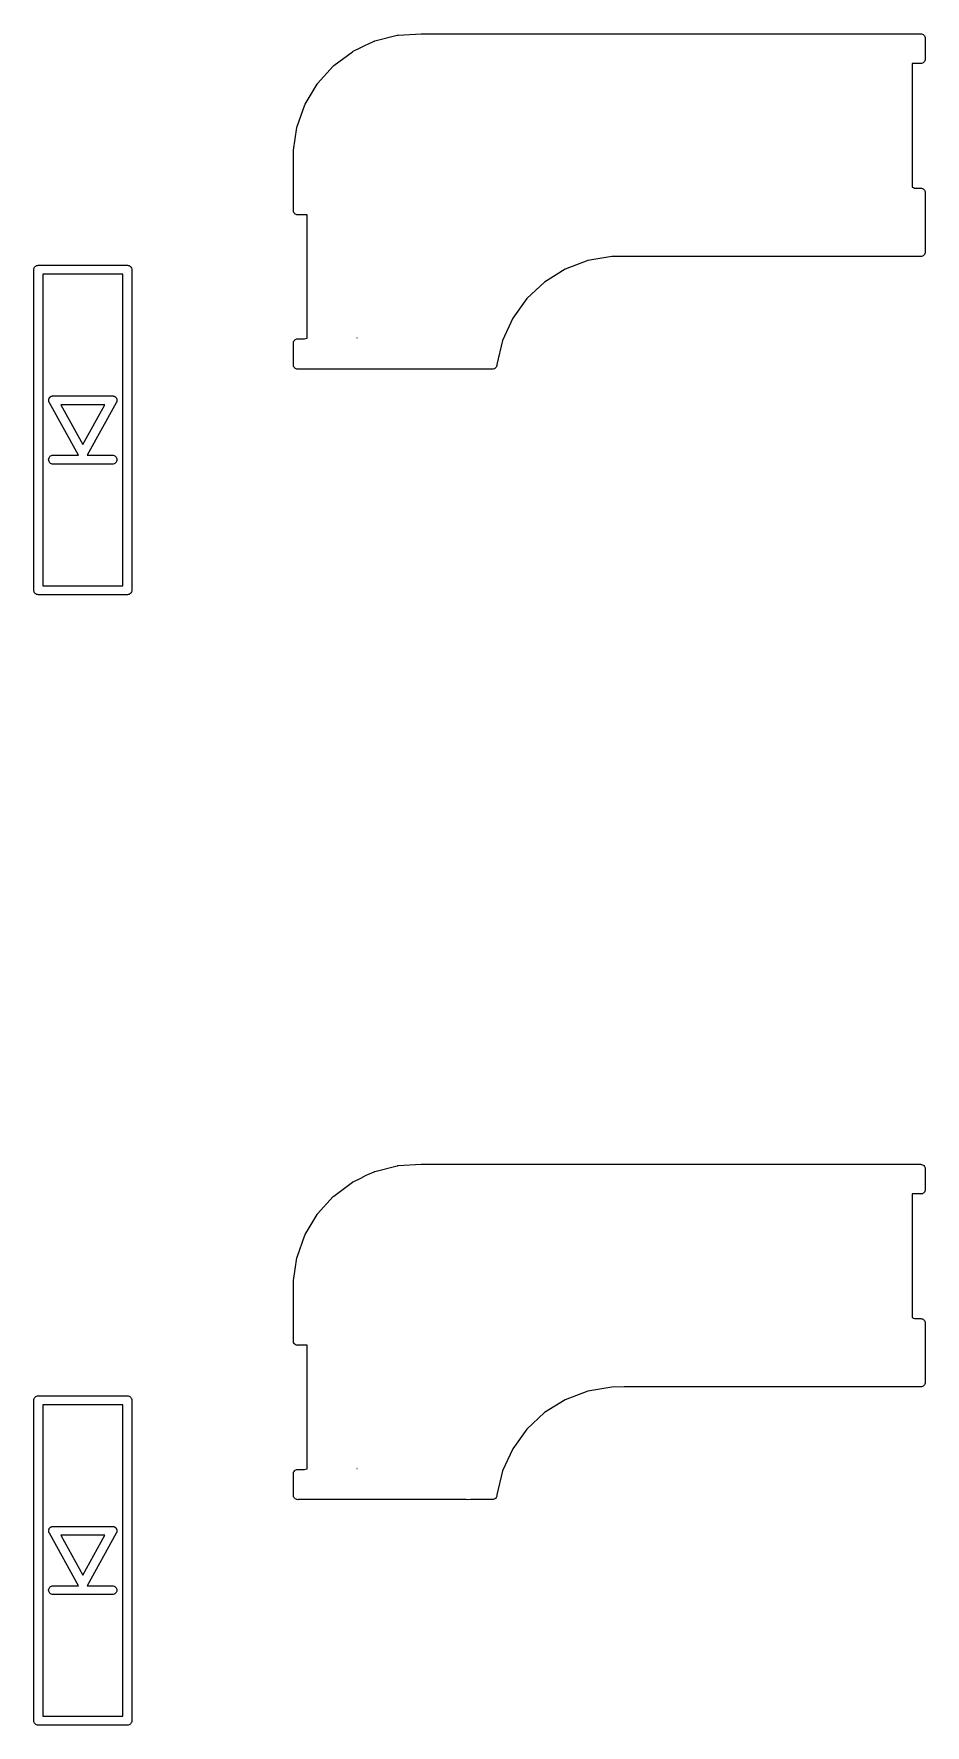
# Model space of a CAD drawing. Extents: x 85 to 230, y -159 to -77.
# Drawn here: x 180.15 to 195.18, y -112.31 to -83.81 of the extents above; entities that cross this region are included whole.
import ezdxf

# ---------------------------------------------------------------- set-up
doc = ezdxf.new("R2010")
doc.units = 0
doc.header["$MEASUREMENT"] = 0
doc.layers.add('BLACK', color=7, linetype='CONTINUOUS')

msp = doc.modelspace()

# ---------------------------------------------------------------- linework, layer by layer
at = {"layer": 'BLACK', "linetype": 'CONTINUOUS'}
for p, q in [((185.532, -84.1058), (185.66, -84.0445)), ((185.66, -84.0445), (185.753, -83.995)), ((185.753, -83.995), (185.783, -83.9858)), ((185.783, -83.9858), (185.885, -83.9373)), ((185.885, -83.9373), (185.886, -83.9369)), ((185.886, -83.9369), (185.892, -83.9347)), ((185.892, -83.9347), (185.899, -83.9324)), ((185.899, -83.9324), (186.277, -83.8356)), ((186.277, -83.8356), (186.278, -83.8353)), ((186.277, -83.8356), (186.277, -83.8356)), ((186.277, -83.8356), (186.277, -83.8356)), ((186.278, -83.8353), (186.285, -83.8344)), ((186.285, -83.8344), (186.292, -83.8334)), ((186.292, -83.8334), (186.682, -83.812)), ((186.682, -83.812), (186.683, -83.8119)), ((186.683, -83.8119), (186.686, -83.8121)), ((186.686, -83.8121), (186.69, -83.8119)), ((186.69, -83.8119), (186.702, -83.8125)), ((186.702, -83.8125), (195.096, -83.8125)), ((195.096, -83.8125), (195.1, -83.8121)), ((195.1, -83.8121), (195.105, -83.8126)), ((195.105, -83.8126), (195.115, -83.8136)), ((195.115, -83.8136), (195.129, -83.8179)), ((195.129, -83.8179), (195.142, -83.8248)), ((195.142, -83.8248), (195.153, -83.8342)), ((195.153, -83.8342), (195.163, -83.8456)), ((195.163, -83.8456), (195.17, -83.8587)), ((195.17, -83.8587), (195.174, -83.8728)), ((195.174, -83.8728), (195.175, -83.8875)), ((195.175, -83.8875), (195.175, -83.8912)), ((195.175, -83.8912), (195.175, -84.2338)), ((184.934, -84.6472), (185.196, -84.357)), ((185.196, -84.3563), (185.201, -84.3518)), ((185.196, -84.357), (185.196, -84.3563)), ((185.196, -84.357), (185.196, -84.357)), ((185.196, -84.357), (185.196, -84.357)), ((185.201, -84.3518), (185.206, -84.3472)), ((185.206, -84.3472), (185.52, -84.1134)), ((185.52, -84.1128), (185.526, -84.1094)), ((185.52, -84.1134), (185.52, -84.1128)), ((185.526, -84.1094), (185.532, -84.1058)), ((195.096, -84.3125), (194.955, -84.3125)), ((194.955, -84.3125), (194.955, -86.3952)), ((195.1, -84.3129), (195.096, -84.3125)), ((195.104, -84.3125), (195.1, -84.3129)), ((195.115, -84.3114), (195.104, -84.3125)), ((195.129, -84.3071), (195.115, -84.3114)), ((195.142, -84.3002), (195.129, -84.3071)), ((195.153, -84.2908), (195.142, -84.3002)), ((195.163, -84.2794), (195.153, -84.2908)), ((195.17, -84.2663), (195.163, -84.2794)), ((195.174, -84.2522), (195.17, -84.2663)), ((195.175, -84.2375), (195.174, -84.2522)), ((195.175, -84.2338), (195.175, -84.2375)), ((184.93, -84.6527), (184.934, -84.6472)), ((184.725, -84.9944), (184.925, -84.659)), ((184.925, -84.6589), (184.926, -84.6581)), ((184.925, -84.659), (184.925, -84.6589)), ((184.925, -84.659), (184.925, -84.659)), ((184.926, -84.6581), (184.93, -84.6527)), ((184.587, -85.3757), (184.718, -85.0077)), ((184.718, -85.0077), (184.719, -85.0067)), ((184.719, -85.0067), (184.722, -85.0006)), ((184.722, -85.0006), (184.725, -84.9944)), ((184.527, -85.771), (184.583, -85.3899)), ((184.583, -85.3889), (184.585, -85.3823)), ((184.583, -85.3899), (184.583, -85.3889)), ((184.583, -85.3899), (184.583, -85.3899)), ((184.583, -85.3899), (184.583, -85.3899)), ((184.585, -85.3823), (184.587, -85.3757)), ((184.525, -85.7838), (184.526, -85.7728)), ((184.525, -86.7838), (184.525, -85.7838)), ((184.526, -85.7728), (184.527, -85.771)), ((194.955, -86.3952), (194.977, -86.4018)), ((194.977, -86.4018), (194.997, -86.4125)), ((194.997, -86.4125), (195.096, -86.4125)), ((195.096, -86.4125), (195.1, -86.4121)), ((195.1, -86.4121), (195.104, -86.4125)), ((195.104, -86.4125), (195.115, -86.4136)), ((195.115, -86.4136), (195.129, -86.4179)), ((195.129, -86.4179), (195.142, -86.4248)), ((195.142, -86.4248), (195.153, -86.4342)), ((195.153, -86.4342), (195.163, -86.4456)), ((195.163, -86.4456), (195.17, -86.4587)), ((195.17, -86.4587), (195.174, -86.4728)), ((195.174, -86.4728), (195.175, -86.4875)), ((195.175, -86.4875), (195.175, -86.4912)), ((195.175, -86.4912), (195.175, -87.4838)), ((184.525, -86.7875), (184.525, -86.7838)), ((184.526, -86.8022), (184.525, -86.7875)), ((184.53, -86.8163), (184.526, -86.8022)), ((184.537, -86.8294), (184.53, -86.8163)), ((184.547, -86.8408), (184.537, -86.8294)), ((184.558, -86.8502), (184.547, -86.8408)), ((184.571, -86.8571), (184.558, -86.8502)), ((184.585, -86.8614), (184.571, -86.8571)), ((184.596, -86.8625), (184.585, -86.8614)), ((184.6, -86.8629), (184.596, -86.8625)), ((184.604, -86.8625), (184.6, -86.8629)), ((184.755, -86.8625), (184.604, -86.8625)), ((184.755, -88.9407), (184.755, -86.8625)), ((195.175, -87.4875), (195.174, -87.5022)), ((195.175, -87.4838), (195.175, -87.4875)), ((180.15, -87.7879), (180.152, -87.7732)), ((180.152, -87.7732), (180.156, -87.759)), ((180.156, -87.759), (180.163, -87.746)), ((180.163, -87.746), (180.172, -87.7346)), ((180.172, -87.7346), (180.184, -87.7252)), ((180.184, -87.7252), (180.197, -87.7183)), ((180.197, -87.7183), (180.211, -87.714)), ((180.211, -87.714), (180.222, -87.7129)), ((180.222, -87.7129), (180.226, -87.7125)), ((180.226, -87.7125), (180.229, -87.7129)), ((180.229, -87.7129), (181.722, -87.7129)), ((181.722, -87.7129), (181.726, -87.7125)), ((181.726, -87.7125), (181.729, -87.7129)), ((181.729, -87.7129), (181.74, -87.714)), ((181.74, -87.714), (181.755, -87.7183)), ((181.755, -87.7183), (181.768, -87.7252)), ((181.768, -87.7252), (181.779, -87.7346)), ((181.779, -87.7346), (181.788, -87.746)), ((181.788, -87.746), (181.795, -87.759)), ((181.795, -87.759), (181.8, -87.7732)), ((181.8, -87.7732), (181.801, -87.7879)), ((189.107, -87.7786), (188.76, -87.9946)), ((189.49, -87.6341), (189.107, -87.7786)), ((189.895, -87.5664), (189.49, -87.6341)), ((190.101, -87.5625), (189.895, -87.5664)), ((195.096, -87.5625), (190.101, -87.5625)), ((195.1, -87.5629), (195.096, -87.5625)), ((195.104, -87.5625), (195.1, -87.5629)), ((195.115, -87.5614), (195.104, -87.5625)), ((195.129, -87.5571), (195.115, -87.5614)), ((195.142, -87.5502), (195.129, -87.5571)), ((195.153, -87.5408), (195.142, -87.5502)), ((195.163, -87.5294), (195.153, -87.5408)), ((195.17, -87.5163), (195.163, -87.5294)), ((195.174, -87.5022), (195.17, -87.5163)), ((180.151, -87.7916), (180.15, -87.7879)), ((180.151, -93.1842), (180.151, -87.7916)), ((180.301, -87.8629), (180.301, -93.1129)), ((181.651, -87.8629), (180.301, -87.8629)), ((181.651, -93.1129), (181.651, -87.8629)), ((181.801, -87.7879), (181.801, -87.7916)), ((181.801, -87.7916), (181.801, -93.1842)), ((188.76, -87.9946), (188.461, -88.274)), ((188.461, -88.274), (188.222, -88.606)), ((188.222, -88.606), (188.053, -88.9782)), ((184.525, -89.0275), (184.526, -89.0128)), ((184.525, -89.0312), (184.525, -89.0275)), ((184.525, -89.3838), (184.525, -89.0312)), ((184.526, -89.0128), (184.53, -88.9987)), ((184.53, -88.9987), (184.537, -88.9856)), ((184.537, -88.9856), (184.547, -88.9742)), ((184.547, -88.9742), (184.558, -88.9648)), ((184.558, -88.9648), (184.571, -88.9579)), ((184.571, -88.9579), (184.585, -88.9536)), ((184.585, -88.9536), (184.596, -88.9525)), ((184.596, -88.9525), (184.6, -88.9521)), ((184.6, -88.9521), (184.604, -88.9525)), ((184.604, -88.9525), (184.713, -88.9525)), ((184.713, -88.9525), (184.751, -88.9411)), ((184.751, -88.9411), (184.755, -88.9407)), ((185.599, -88.9375), (185.597, -88.9366)), ((185.597, -88.9366), (185.597, -88.9375)), ((185.597, -88.9375), (185.599, -88.9375)), ((188.053, -88.9782), (187.957, -89.3833)), ((184.525, -89.3875), (184.525, -89.3838)), ((184.526, -89.4022), (184.525, -89.3875)), ((184.53, -89.4163), (184.526, -89.4022)), ((184.537, -89.4294), (184.53, -89.4163)), ((184.543, -89.4366), (184.537, -89.4294)), ((184.547, -89.4408), (184.543, -89.4366)), ((184.558, -89.4502), (184.547, -89.4408)), ((184.571, -89.4571), (184.558, -89.4502)), ((184.585, -89.4614), (184.571, -89.4571)), ((184.6, -89.4629), (184.585, -89.4614)), ((184.604, -89.4625), (184.6, -89.4629)), ((187.44, -89.4625), (184.604, -89.4625)), ((187.462, -89.4655), (187.44, -89.4625)), ((187.518, -89.4625), (187.462, -89.4655)), ((187.884, -89.4625), (187.518, -89.4625)), ((187.895, -89.4614), (187.884, -89.4625)), ((187.909, -89.4571), (187.895, -89.4614)), ((187.922, -89.4502), (187.909, -89.4571)), ((187.933, -89.4408), (187.922, -89.4502)), ((187.943, -89.4294), (187.933, -89.4408)), ((187.95, -89.4163), (187.943, -89.4294)), ((187.954, -89.4022), (187.95, -89.4163)), ((187.955, -89.3875), (187.954, -89.4022)), ((187.956, -89.3843), (187.955, -89.3873)), ((187.955, -89.3873), (187.955, -89.3875)), ((187.957, -89.3833), (187.956, -89.3843)), ((180.4, -89.9879), (180.401, -89.9848)), ((180.401, -89.9922), (180.4, -89.9879)), ((180.401, -89.9775), (180.402, -89.9732)), ((180.401, -89.9817), (180.401, -89.9775)), ((180.401, -89.9848), (180.401, -89.9817)), ((180.401, -89.9965), (180.401, -89.9922)), ((180.402, -89.9995), (180.401, -89.9965)), ((180.402, -89.9732), (180.403, -89.9702)), ((180.402, -90.0026), (180.402, -89.9995)), ((180.403, -90.0067), (180.402, -90.0026)), ((180.403, -89.9672), (180.405, -89.9632)), ((180.403, -89.9702), (180.403, -89.9672)), ((180.404, -90.0109), (180.403, -90.0067)), ((180.405, -90.0138), (180.404, -90.0109)), ((180.405, -89.9632), (180.406, -89.959)), ((180.406, -90.0167), (180.405, -90.0138)), ((180.406, -89.959), (180.408, -89.9563)), ((180.408, -90.0205), (180.406, -90.0167)), ((180.408, -89.9563), (180.409, -89.9534)), ((180.408, -90.0211), (180.408, -90.0205)), ((180.41, -90.0238), (180.408, -90.0211)), ((180.409, -89.9534), (180.411, -89.9498)), ((180.413, -90.0297), (180.41, -90.0238)), ((180.411, -89.9498), (180.413, -89.946)), ((180.413, -89.946), (180.415, -89.9436)), ((180.413, -90.0302), (180.413, -90.0297)), ((180.904, -90.9129), (180.413, -90.0302)), ((180.415, -89.9436), (180.417, -89.941)), ((180.417, -89.941), (180.42, -89.9379)), ((180.42, -89.9379), (180.422, -89.9346)), ((180.422, -89.9346), (180.425, -89.9326)), ((180.425, -89.9326), (180.427, -89.9304)), ((180.427, -89.9304), (180.431, -89.928)), ((180.431, -89.928), (180.434, -89.9252)), ((180.434, -89.9252), (180.437, -89.9238)), ((180.437, -89.9238), (180.439, -89.922)), ((180.439, -89.922), (180.443, -89.9203)), ((180.443, -89.9203), (180.447, -89.9183)), ((180.447, -89.9183), (180.45, -89.9174)), ((180.45, -89.9174), (180.453, -89.9161)), ((180.453, -89.9161), (180.457, -89.9152)), ((180.457, -89.9152), (180.461, -89.914)), ((180.461, -89.914), (180.464, -89.9137)), ((180.464, -89.9137), (180.467, -89.913)), ((180.467, -89.913), (180.471, -89.9129)), ((180.471, -89.9129), (180.472, -89.9129)), ((180.472, -89.9129), (180.475, -89.9129)), ((180.475, -89.9129), (180.482, -89.9128)), ((180.482, -89.9128), (180.483, -89.9129)), ((180.483, -89.9129), (181.469, -89.9129)), ((180.603, -90.0629), (180.976, -90.7334)), ((181.348, -90.0629), (180.603, -90.0629)), ((180.976, -90.7334), (181.348, -90.0629)), ((181.538, -90.0302), (181.048, -90.9129)), ((181.469, -89.9129), (181.47, -89.9128)), ((181.47, -89.9128), (181.476, -89.9129)), ((181.476, -89.9129), (181.479, -89.9129)), ((181.479, -89.9129), (181.48, -89.9129)), ((181.48, -89.9129), (181.484, -89.913)), ((181.484, -89.913), (181.487, -89.9137)), ((181.487, -89.9137), (181.49, -89.914)), ((181.49, -89.914), (181.495, -89.9152)), ((181.495, -89.9152), (181.499, -89.9161)), ((181.499, -89.9161), (181.502, -89.9174)), ((181.502, -89.9174), (181.505, -89.9183)), ((181.505, -89.9183), (181.508, -89.9203)), ((181.508, -89.9203), (181.512, -89.922)), ((181.512, -89.922), (181.515, -89.9238)), ((181.515, -89.9238), (181.518, -89.9252)), ((181.518, -89.9252), (181.521, -89.928)), ((181.521, -89.928), (181.525, -89.9304)), ((181.525, -89.9304), (181.527, -89.9326)), ((181.527, -89.9326), (181.529, -89.9346)), ((181.529, -89.9346), (181.532, -89.9379)), ((181.532, -89.9379), (181.535, -89.941)), ((181.535, -89.941), (181.536, -89.9436)), ((181.536, -89.9436), (181.538, -89.946)), ((181.538, -89.946), (181.54, -89.9498)), ((181.542, -90.0238), (181.538, -90.0297)), ((181.538, -90.0297), (181.538, -90.0302)), ((181.54, -89.9498), (181.543, -89.9534)), ((181.543, -90.0211), (181.542, -90.0238)), ((181.543, -89.9534), (181.544, -89.9563)), ((181.545, -90.0167), (181.543, -90.0205)), ((181.543, -90.0205), (181.543, -90.0211)), ((181.544, -89.9563), (181.545, -89.959)), ((181.545, -89.959), (181.547, -89.9632)), ((181.546, -90.0138), (181.545, -90.0167)), ((181.548, -90.0109), (181.546, -90.0138)), ((181.547, -89.9632), (181.548, -89.9672)), ((181.548, -89.9672), (181.549, -89.9702)), ((181.55, -90.0026), (181.548, -90.0067)), ((181.548, -90.0067), (181.548, -90.0109)), ((181.549, -89.9702), (181.55, -89.9732)), ((181.55, -89.9732), (181.55, -89.9775)), ((181.55, -89.9775), (181.551, -89.9817)), ((181.551, -89.9965), (181.55, -89.9995)), ((181.55, -89.9995), (181.55, -90.0026)), ((181.551, -89.9817), (181.551, -89.9848)), ((181.551, -89.9848), (181.551, -89.9879)), ((181.551, -89.9879), (181.551, -89.9922)), ((181.551, -89.9922), (181.551, -89.9965)), ((180.434, -90.9252), (180.447, -90.9183)), ((180.447, -90.9183), (180.461, -90.914)), ((180.461, -90.914), (180.472, -90.9129)), ((180.472, -90.9129), (180.904, -90.9129)), ((181.048, -90.9129), (181.479, -90.9129)), ((181.479, -90.9129), (181.49, -90.914)), ((181.49, -90.914), (181.505, -90.9183)), ((181.505, -90.9183), (181.518, -90.9252)), ((180.4, -90.9879), (180.402, -90.9732)), ((180.402, -91.0026), (180.4, -90.9879)), ((180.402, -90.9732), (180.406, -90.959)), ((180.406, -91.0167), (180.402, -91.0026)), ((180.406, -90.959), (180.413, -90.946)), ((180.413, -91.0297), (180.406, -91.0167)), ((180.413, -90.946), (180.422, -90.9346)), ((180.422, -91.0412), (180.413, -91.0297)), ((180.422, -90.9346), (180.434, -90.9252)), ((180.434, -91.0505), (180.422, -91.0412)), ((180.447, -91.0575), (180.434, -91.0505)), ((180.461, -91.0618), (180.447, -91.0575)), ((180.472, -91.0629), (180.461, -91.0618)), ((181.479, -91.0629), (180.472, -91.0629)), ((181.49, -91.0618), (181.479, -91.0629)), ((181.505, -91.0575), (181.49, -91.0618)), ((181.518, -91.0505), (181.505, -91.0575)), ((181.518, -90.9252), (181.529, -90.9346)), ((181.529, -91.0412), (181.518, -91.0505)), ((181.529, -90.9346), (181.538, -90.946)), ((181.538, -91.0297), (181.529, -91.0412)), ((181.538, -90.946), (181.545, -90.959)), ((181.545, -91.0167), (181.538, -91.0297)), ((181.545, -90.959), (181.55, -90.9732)), ((181.55, -91.0026), (181.545, -91.0167)), ((181.55, -90.9732), (181.551, -90.9879)), ((181.551, -90.9879), (181.55, -91.0026)), ((180.15, -93.1879), (180.151, -93.1842)), ((180.152, -93.2026), (180.15, -93.1879)), ((180.301, -93.1129), (181.651, -93.1129)), ((181.801, -93.1879), (181.8, -93.2026)), ((181.801, -93.1842), (181.801, -93.1879)), ((180.156, -93.2167), (180.152, -93.2026)), ((180.163, -93.2297), (180.156, -93.2167)), ((180.172, -93.2412), (180.163, -93.2297)), ((180.184, -93.2505), (180.172, -93.2412)), ((180.197, -93.2575), (180.184, -93.2505)), ((180.211, -93.2618), (180.197, -93.2575)), ((180.222, -93.2629), (180.211, -93.2618)), ((180.226, -93.2632), (180.222, -93.2629)), ((180.229, -93.2629), (180.226, -93.2632)), ((181.722, -93.2629), (180.229, -93.2629)), ((181.726, -93.2632), (181.722, -93.2629)), ((181.729, -93.2629), (181.726, -93.2632)), ((181.74, -93.2618), (181.729, -93.2629)), ((181.755, -93.2575), (181.74, -93.2618)), ((181.768, -93.2505), (181.755, -93.2575)), ((181.779, -93.2412), (181.768, -93.2505)), ((181.788, -93.2297), (181.779, -93.2412)), ((181.795, -93.2167), (181.788, -93.2297)), ((181.8, -93.2026), (181.795, -93.2167)), ((185.899, -102.982), (186.277, -102.886)), ((186.277, -102.886), (186.278, -102.885)), ((186.277, -102.886), (186.277, -102.886)), ((186.277, -102.886), (186.277, -102.886)), ((186.278, -102.885), (186.285, -102.884)), ((186.285, -102.884), (186.292, -102.883)), ((186.292, -102.883), (186.682, -102.862)), ((186.682, -102.862), (186.683, -102.862)), ((186.683, -102.862), (186.686, -102.862)), ((186.686, -102.862), (186.69, -102.862)), ((186.69, -102.862), (186.702, -102.862)), ((186.702, -102.862), (195.096, -102.862)), ((195.096, -102.862), (195.1, -102.862)), ((195.1, -102.862), (195.105, -102.863)), ((195.105, -102.863), (195.115, -102.864)), ((195.115, -102.864), (195.129, -102.868)), ((195.129, -102.868), (195.142, -102.875)), ((195.142, -102.875), (195.153, -102.884)), ((195.153, -102.884), (195.163, -102.896)), ((185.206, -103.397), (185.52, -103.163)), ((185.52, -103.163), (185.526, -103.159)), ((185.52, -103.163), (185.52, -103.163)), ((185.526, -103.159), (185.532, -103.156)), ((185.532, -103.156), (185.66, -103.095)), ((185.66, -103.095), (185.753, -103.045)), ((185.753, -103.045), (185.783, -103.036)), ((185.783, -103.036), (185.885, -102.987)), ((185.885, -102.987), (185.886, -102.987)), ((185.886, -102.987), (185.892, -102.985)), ((185.892, -102.985), (185.899, -102.982)), ((195.163, -102.896), (195.17, -102.909)), ((195.17, -102.909), (195.174, -102.923)), ((195.174, -102.923), (195.175, -102.938)), ((195.175, -102.938), (195.175, -102.941)), ((195.175, -102.941), (195.175, -103.284)), ((184.934, -103.697), (185.196, -103.407)), ((185.196, -103.406), (185.201, -103.402)), ((185.196, -103.407), (185.196, -103.406)), ((185.196, -103.407), (185.196, -103.407)), ((185.196, -103.407), (185.196, -103.407)), ((185.201, -103.402), (185.206, -103.397)), ((195.096, -103.362), (194.955, -103.362)), ((194.955, -103.362), (194.955, -105.445)), ((195.1, -103.363), (195.096, -103.362)), ((195.104, -103.362), (195.1, -103.363)), ((195.115, -103.361), (195.104, -103.362)), ((195.129, -103.357), (195.115, -103.361)), ((195.142, -103.35), (195.129, -103.357)), ((195.153, -103.341), (195.142, -103.35)), ((195.163, -103.329), (195.153, -103.341)), ((195.17, -103.316), (195.163, -103.329)), ((195.174, -103.302), (195.17, -103.316)), ((195.175, -103.287), (195.174, -103.302)), ((195.175, -103.284), (195.175, -103.287)), ((184.725, -104.044), (184.925, -103.709)), ((184.925, -103.709), (184.926, -103.708)), ((184.925, -103.709), (184.925, -103.709)), ((184.925, -103.709), (184.925, -103.709)), ((184.926, -103.708), (184.93, -103.703)), ((184.93, -103.703), (184.934, -103.697)), ((184.587, -104.426), (184.718, -104.058)), ((184.718, -104.058), (184.719, -104.057)), ((184.719, -104.057), (184.722, -104.051)), ((184.722, -104.051), (184.725, -104.044)), ((184.527, -104.821), (184.583, -104.44)), ((184.583, -104.439), (184.585, -104.432)), ((184.583, -104.44), (184.583, -104.439)), ((184.583, -104.44), (184.583, -104.44)), ((184.583, -104.44), (184.583, -104.44)), ((184.585, -104.432), (184.587, -104.426)), ((184.525, -104.834), (184.526, -104.823)), ((184.525, -105.834), (184.525, -104.834)), ((184.526, -104.823), (184.527, -104.821)), ((194.955, -105.445), (194.977, -105.452)), ((194.977, -105.452), (194.997, -105.462)), ((194.997, -105.462), (195.096, -105.462)), ((195.096, -105.462), (195.1, -105.462)), ((195.1, -105.462), (195.104, -105.462)), ((195.104, -105.462), (195.115, -105.464)), ((195.115, -105.464), (195.129, -105.468)), ((195.129, -105.468), (195.142, -105.475)), ((195.142, -105.475), (195.153, -105.484)), ((195.153, -105.484), (195.163, -105.496)), ((195.163, -105.496), (195.17, -105.509)), ((195.17, -105.509), (195.174, -105.523)), ((195.174, -105.523), (195.175, -105.537)), ((195.175, -105.537), (195.175, -105.541)), ((195.175, -105.541), (195.175, -106.534)), ((184.525, -105.837), (184.525, -105.834)), ((184.526, -105.852), (184.525, -105.837)), ((184.53, -105.866), (184.526, -105.852)), ((184.537, -105.879), (184.53, -105.866)), ((184.547, -105.891), (184.537, -105.879)), ((184.558, -105.9), (184.547, -105.891)), ((184.571, -105.907), (184.558, -105.9)), ((184.585, -105.911), (184.571, -105.907)), ((184.596, -105.912), (184.585, -105.911)), ((184.6, -105.913), (184.596, -105.912)), ((184.604, -105.912), (184.6, -105.913)), ((184.755, -105.912), (184.604, -105.912)), ((184.755, -107.991), (184.755, -105.912)), ((195.153, -106.591), (195.142, -106.6)), ((195.163, -106.579), (195.153, -106.591)), ((195.17, -106.566), (195.163, -106.579)), ((195.174, -106.552), (195.17, -106.566)), ((195.175, -106.537), (195.174, -106.552)), ((195.175, -106.534), (195.175, -106.537)), ((180.15, -106.838), (180.152, -106.823)), ((180.151, -106.842), (180.15, -106.838)), ((180.151, -112.234), (180.151, -106.842)), ((180.152, -106.823), (180.156, -106.809)), ((180.156, -106.809), (180.163, -106.796)), ((180.163, -106.796), (180.172, -106.785)), ((180.172, -106.785), (180.184, -106.775)), ((180.184, -106.775), (180.197, -106.768)), ((180.197, -106.768), (180.211, -106.764)), ((180.211, -106.764), (180.213, -106.764)), ((180.213, -106.764), (180.226, -106.763)), ((180.226, -106.763), (180.229, -106.763)), ((180.229, -106.763), (181.722, -106.763)), ((181.722, -106.763), (181.726, -106.763)), ((181.726, -106.763), (181.738, -106.764)), ((181.738, -106.764), (181.74, -106.764)), ((181.74, -106.764), (181.755, -106.768)), ((181.755, -106.768), (181.768, -106.775)), ((181.768, -106.775), (181.779, -106.785)), ((181.779, -106.785), (181.788, -106.796)), ((181.788, -106.796), (181.795, -106.809)), ((181.795, -106.809), (181.8, -106.823)), ((181.8, -106.823), (181.801, -106.838)), ((181.801, -106.838), (181.801, -106.842)), ((181.801, -106.842), (181.801, -112.234)), ((189.107, -106.829), (188.76, -107.045)), ((189.49, -106.684), (189.107, -106.829)), ((189.895, -106.616), (189.49, -106.684)), ((190.101, -106.612), (189.895, -106.616)), ((195.096, -106.612), (190.101, -106.612)), ((195.1, -106.613), (195.096, -106.612)), ((195.104, -106.612), (195.1, -106.613)), ((195.115, -106.611), (195.104, -106.612)), ((195.129, -106.607), (195.115, -106.611)), ((195.142, -106.6), (195.129, -106.607)), ((180.301, -106.913), (180.301, -112.163)), ((181.651, -106.913), (180.301, -106.913)), ((181.651, -112.163), (181.651, -106.913)), ((188.76, -107.045), (188.461, -107.324)), ((188.461, -107.324), (188.222, -107.656)), ((188.222, -107.656), (188.053, -108.028)), ((184.547, -108.024), (184.558, -108.015)), ((184.558, -108.015), (184.571, -108.008)), ((184.571, -108.008), (184.585, -108.004)), ((184.585, -108.004), (184.596, -108.002)), ((184.596, -108.002), (184.6, -108.002)), ((184.6, -108.002), (184.604, -108.002)), ((184.604, -108.002), (184.713, -108.002)), ((184.713, -108.002), (184.751, -107.991)), ((184.751, -107.991), (184.755, -107.991)), ((185.597, -107.987), (185.599, -107.987)), ((185.599, -107.987), (185.597, -107.987)), ((185.597, -107.987), (185.597, -107.987)), ((184.525, -108.078), (184.526, -108.063)), ((184.525, -108.081), (184.525, -108.078)), ((184.525, -108.434), (184.525, -108.081)), ((184.526, -108.063), (184.53, -108.049)), ((184.53, -108.049), (184.537, -108.036)), ((184.537, -108.036), (184.547, -108.024)), ((188.053, -108.028), (187.957, -108.433)), ((184.525, -108.438), (184.525, -108.434)), ((184.526, -108.452), (184.525, -108.438)), ((184.53, -108.466), (184.526, -108.452)), ((184.537, -108.479), (184.53, -108.466)), ((184.543, -108.487), (184.537, -108.479)), ((184.547, -108.491), (184.543, -108.487)), ((184.558, -108.5), (184.547, -108.491)), ((184.571, -108.507), (184.558, -108.5)), ((184.585, -108.511), (184.571, -108.507)), ((184.6, -108.513), (184.585, -108.511)), ((184.604, -108.512), (184.6, -108.513)), ((187.44, -108.512), (184.604, -108.512)), ((187.462, -108.516), (187.44, -108.512)), ((187.518, -108.512), (187.462, -108.516)), ((187.884, -108.512), (187.518, -108.512)), ((187.895, -108.511), (187.884, -108.512)), ((187.909, -108.507), (187.895, -108.511)), ((187.922, -108.5), (187.909, -108.507)), ((187.933, -108.491), (187.922, -108.5)), ((187.943, -108.479), (187.933, -108.491)), ((187.95, -108.466), (187.943, -108.479)), ((187.954, -108.452), (187.95, -108.466)), ((187.955, -108.438), (187.954, -108.452)), ((187.956, -108.434), (187.955, -108.437)), ((187.955, -108.437), (187.955, -108.438)), ((187.957, -108.433), (187.956, -108.434)), ((180.4, -109.038), (180.401, -109.035)), ((180.401, -109.042), (180.4, -109.038)), ((180.401, -109.028), (180.402, -109.023)), ((180.401, -109.032), (180.401, -109.028)), ((180.401, -109.035), (180.401, -109.032)), ((180.401, -109.047), (180.401, -109.042)), ((180.402, -109.05), (180.401, -109.047)), ((180.402, -109.023), (180.403, -109.02)), ((180.402, -109.053), (180.402, -109.05)), ((180.403, -109.057), (180.402, -109.053)), ((180.403, -109.017), (180.405, -109.013)), ((180.403, -109.02), (180.403, -109.017)), ((180.404, -109.061), (180.403, -109.057)), ((180.405, -109.064), (180.404, -109.061)), ((180.405, -109.013), (180.406, -109.009)), ((180.406, -109.067), (180.405, -109.064)), ((180.406, -109.009), (180.408, -109.006)), ((180.408, -109.071), (180.406, -109.067)), ((180.408, -109.006), (180.409, -109.004)), ((180.41, -109.074), (180.408, -109.071)), ((180.408, -109.071), (180.408, -109.071)), ((180.409, -109.004), (180.411, -109)), ((180.413, -109.08), (180.41, -109.074)), ((180.411, -109), (180.413, -108.996)), ((180.413, -108.996), (180.415, -108.994)), ((180.904, -109.963), (180.413, -109.08)), ((180.413, -109.08), (180.413, -109.08)), ((180.415, -108.994), (180.417, -108.991)), ((180.417, -108.991), (180.42, -108.988)), ((180.42, -108.988), (180.422, -108.985)), ((180.422, -108.985), (180.425, -108.983)), ((180.425, -108.983), (180.427, -108.98)), ((180.427, -108.98), (180.431, -108.978)), ((180.431, -108.978), (180.434, -108.975)), ((180.434, -108.975), (180.437, -108.974)), ((180.437, -108.974), (180.439, -108.972)), ((180.439, -108.972), (180.443, -108.97)), ((180.443, -108.97), (180.447, -108.968)), ((180.447, -108.968), (180.45, -108.967)), ((180.45, -108.967), (180.453, -108.966)), ((180.453, -108.966), (180.457, -108.965)), ((180.457, -108.965), (180.461, -108.964)), ((180.461, -108.964), (180.464, -108.964)), ((180.464, -108.964), (180.467, -108.963)), ((180.467, -108.963), (180.471, -108.963)), ((180.471, -108.963), (180.472, -108.963)), ((180.472, -108.963), (180.475, -108.963)), ((180.475, -108.963), (180.482, -108.963)), ((180.482, -108.963), (180.483, -108.963)), ((180.483, -108.963), (181.469, -108.963)), ((180.603, -109.113), (180.976, -109.784)), ((181.348, -109.113), (180.603, -109.113)), ((180.976, -109.784), (181.348, -109.113)), ((181.538, -109.08), (181.048, -109.963)), ((181.469, -108.963), (181.47, -108.963)), ((181.47, -108.963), (181.476, -108.963)), ((181.476, -108.963), (181.479, -108.963)), ((181.479, -108.963), (181.48, -108.963)), ((181.48, -108.963), (181.484, -108.963)), ((181.484, -108.963), (181.487, -108.964)), ((181.487, -108.964), (181.49, -108.964)), ((181.49, -108.964), (181.495, -108.965)), ((181.495, -108.965), (181.499, -108.966)), ((181.499, -108.966), (181.502, -108.967)), ((181.502, -108.967), (181.505, -108.968)), ((181.505, -108.968), (181.508, -108.97)), ((181.508, -108.97), (181.512, -108.972)), ((181.512, -108.972), (181.515, -108.974)), ((181.515, -108.974), (181.518, -108.975)), ((181.518, -108.975), (181.521, -108.978)), ((181.521, -108.978), (181.525, -108.98)), ((181.525, -108.98), (181.527, -108.983)), ((181.527, -108.983), (181.529, -108.985)), ((181.529, -108.985), (181.532, -108.988)), ((181.532, -108.988), (181.535, -108.991)), ((181.535, -108.991), (181.536, -108.994)), ((181.536, -108.994), (181.538, -108.996)), ((181.538, -108.996), (181.54, -109)), ((181.542, -109.074), (181.538, -109.08)), ((181.538, -109.08), (181.538, -109.08)), ((181.54, -109), (181.543, -109.004)), ((181.543, -109.071), (181.542, -109.074)), ((181.543, -109.004), (181.544, -109.006)), ((181.545, -109.067), (181.543, -109.071)), ((181.543, -109.071), (181.543, -109.071)), ((181.544, -109.006), (181.545, -109.009)), ((181.545, -109.009), (181.547, -109.013)), ((181.546, -109.064), (181.545, -109.067)), ((181.548, -109.061), (181.546, -109.064)), ((181.547, -109.013), (181.548, -109.017)), ((181.548, -109.017), (181.549, -109.02)), ((181.55, -109.053), (181.548, -109.057)), ((181.548, -109.057), (181.548, -109.061)), ((181.549, -109.02), (181.55, -109.023)), ((181.55, -109.023), (181.55, -109.028)), ((181.55, -109.028), (181.551, -109.032)), ((181.551, -109.047), (181.55, -109.05)), ((181.55, -109.05), (181.55, -109.053)), ((181.551, -109.032), (181.551, -109.035)), ((181.551, -109.035), (181.551, -109.038)), ((181.551, -109.038), (181.551, -109.042)), ((181.551, -109.042), (181.551, -109.047)), ((180.402, -110.023), (180.406, -110.009)), ((180.406, -110.009), (180.413, -109.996)), ((180.413, -109.996), (180.422, -109.985)), ((180.422, -109.985), (180.434, -109.975)), ((180.434, -109.975), (180.447, -109.968)), ((180.447, -109.968), (180.461, -109.964)), ((180.461, -109.964), (180.472, -109.963)), ((180.472, -109.963), (180.904, -109.963)), ((181.048, -109.963), (181.479, -109.963)), ((181.479, -109.963), (181.49, -109.964)), ((181.49, -109.964), (181.505, -109.968)), ((181.505, -109.968), (181.518, -109.975)), ((181.518, -109.975), (181.529, -109.985)), ((181.529, -109.985), (181.538, -109.996)), ((181.538, -109.996), (181.545, -110.009)), ((181.545, -110.009), (181.55, -110.023)), ((180.4, -110.038), (180.402, -110.023)), ((180.402, -110.053), (180.4, -110.038)), ((180.406, -110.067), (180.402, -110.053)), ((180.413, -110.08), (180.406, -110.067)), ((180.422, -110.091), (180.413, -110.08)), ((180.434, -110.101), (180.422, -110.091)), ((180.447, -110.108), (180.434, -110.101)), ((180.461, -110.112), (180.447, -110.108)), ((180.472, -110.113), (180.461, -110.112)), ((181.479, -110.113), (180.472, -110.113)), ((181.49, -110.112), (181.479, -110.113)), ((181.505, -110.108), (181.49, -110.112)), ((181.518, -110.101), (181.505, -110.108)), ((181.529, -110.091), (181.518, -110.101)), ((181.538, -110.08), (181.529, -110.091)), ((181.545, -110.067), (181.538, -110.08)), ((181.55, -110.053), (181.545, -110.067)), ((181.55, -110.023), (181.551, -110.038)), ((181.551, -110.038), (181.55, -110.053)), ((180.15, -112.238), (180.151, -112.234)), ((180.152, -112.253), (180.15, -112.238)), ((180.156, -112.267), (180.152, -112.253)), ((180.163, -112.28), (180.156, -112.267)), ((180.172, -112.291), (180.163, -112.28)), ((180.184, -112.301), (180.172, -112.291)), ((180.301, -112.163), (181.651, -112.163)), ((181.779, -112.291), (181.768, -112.301)), ((181.788, -112.28), (181.779, -112.291)), ((181.795, -112.267), (181.788, -112.28)), ((181.8, -112.253), (181.795, -112.267)), ((181.801, -112.238), (181.8, -112.253)), ((181.801, -112.234), (181.801, -112.238)), ((180.197, -112.308), (180.184, -112.301)), ((180.211, -112.312), (180.197, -112.308)), ((180.222, -112.313), (180.211, -112.312)), ((180.226, -112.313), (180.222, -112.313)), ((180.229, -112.313), (180.226, -112.313)), ((181.722, -112.313), (180.229, -112.313)), ((181.726, -112.313), (181.722, -112.313)), ((181.729, -112.313), (181.726, -112.313)), ((181.74, -112.312), (181.729, -112.313)), ((181.755, -112.308), (181.74, -112.312)), ((181.768, -112.301), (181.755, -112.308))]:
    msp.add_line(p, q, dxfattribs=at)

doc.saveas('drawing.dxf')
